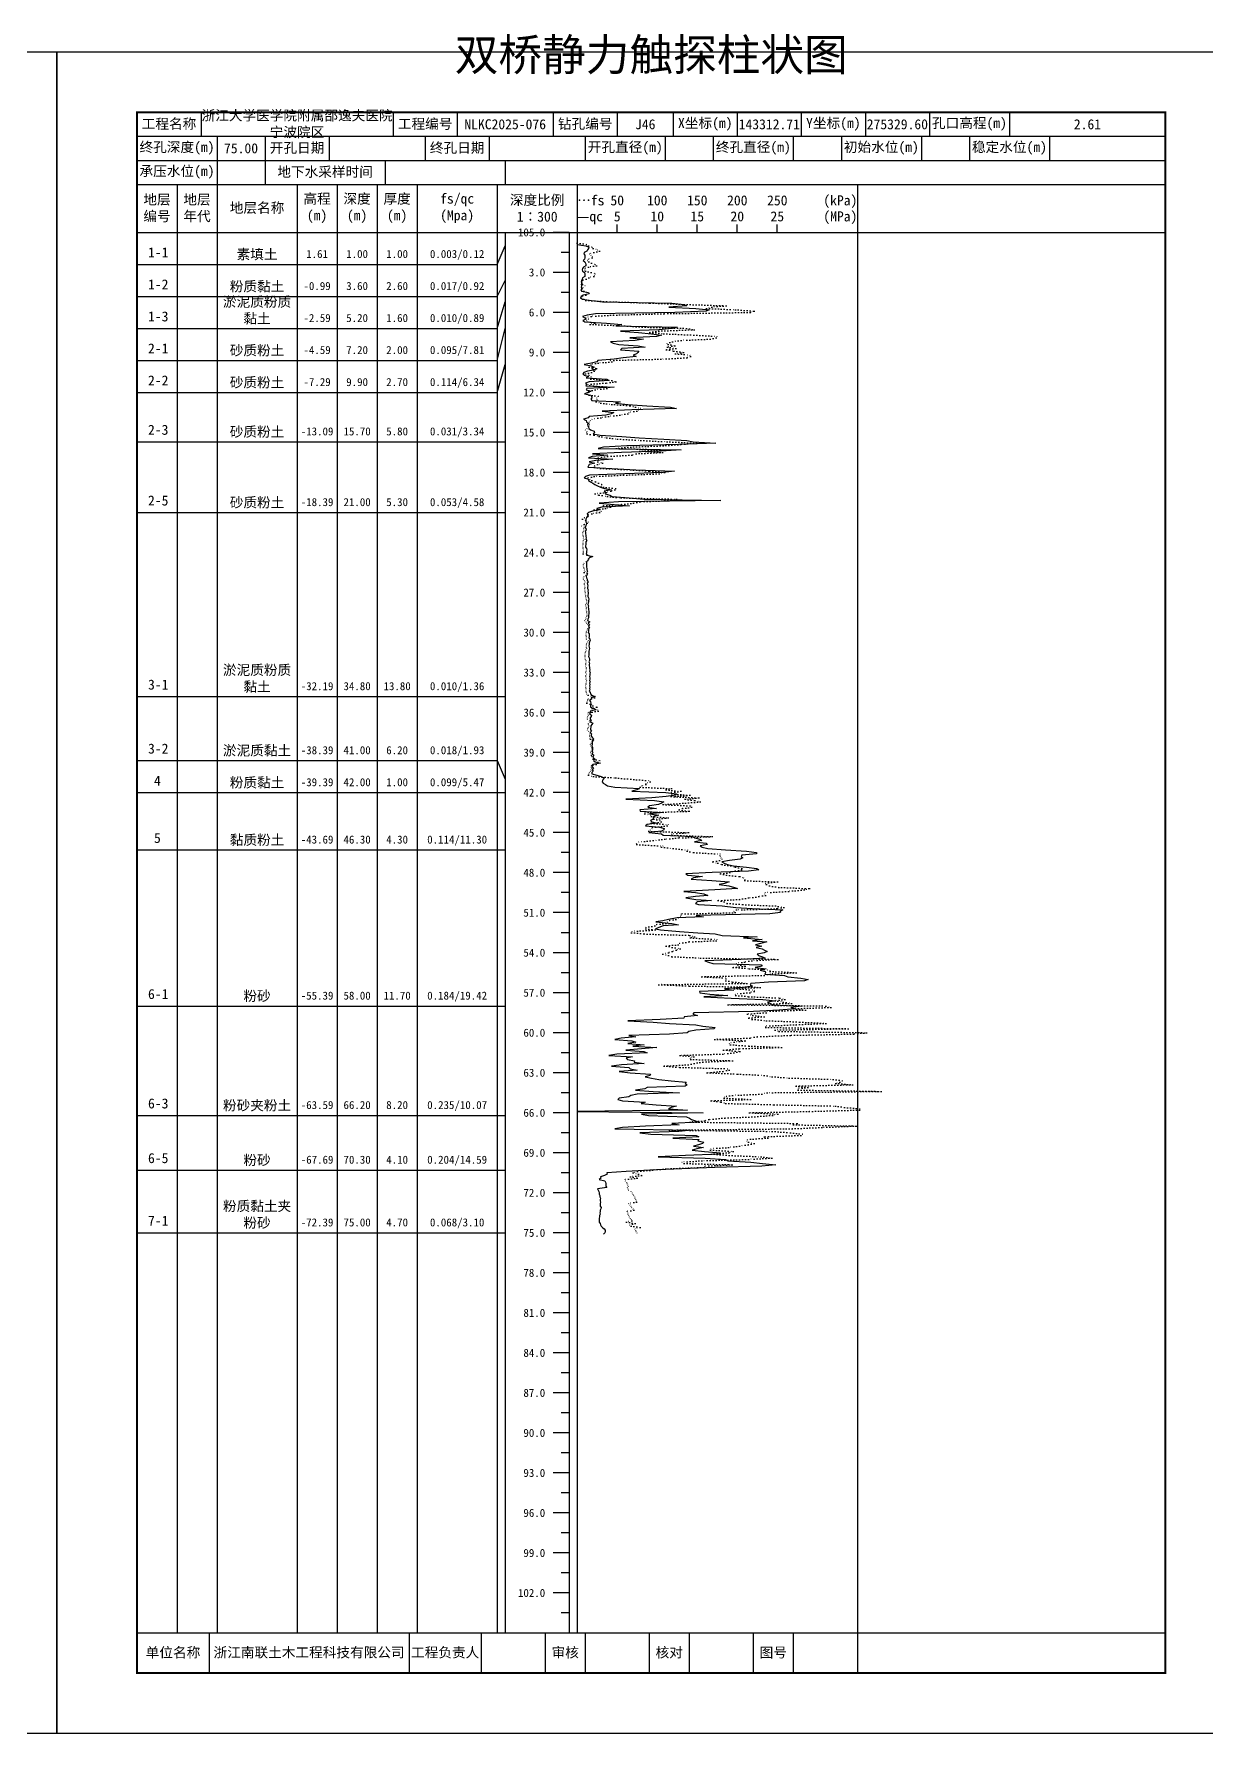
# Model space of a CAD drawing. Extents: x 297 to 65340, y 0 to 425.
# Drawn here: x 13656.3 to 13949.1, y 0 to 424.6 of the extents above; entities that cross this region are included whole.
import ezdxf
from ezdxf.enums import TextEntityAlignment as Align

# ---------------------------------------------------------------- set-up
doc = ezdxf.new("R2010")
doc.units = 0
doc.linetypes.add('DOT', pattern=[6.35, 0, -6.35])
doc.layers.add('FRAME', color=7, linetype='CONTINUOUS')
doc.layers.add('STRATUM', color=7, linetype='CONTINUOUS')
doc.styles.add('ST', font='')
doc.styles.get('ST').set_extended_font_data('SimSun')

msp = doc.modelspace()

# ---------------------------------------------------------------- linework, layer by layer
at = {"layer": 'FRAME', "color": 245, "linetype": 'Continuous'}
for points in [[(13365, 0), (13662, 0), (13662, 420), (13365, 420)], [(13662, 0), (13959, 0), (13959, 420), (13662, 420)]]:
    msp.add_lwpolyline(points, close=True, dxfattribs=at)
at = {"layer": 'FRAME', "linetype": 'Continuous', "const_width": 0.5}
msp.add_lwpolyline([(13682, 15), (13939, 15), (13939, 405), (13682, 405)], close=True, dxfattribs=at)
at = {"layer": 'FRAME', "color": 0, "linetype": 'Continuous'}
for points in [[(13698, 405), (13698, 399)], [(13746, 405), (13746, 399)], [(13762, 405), (13762, 399)], [(13786, 405), (13786, 399)], [(13802, 405), (13802, 399)], [(13816, 405), (13816, 399)], [(13832, 405), (13832, 399)], [(13848, 405), (13848, 399)], [(13864, 405), (13864, 399)], [(13880, 405), (13880, 399)], [(13900, 405), (13900, 399)], [(13939, 405), (13939, 399)], [(13682, 399), (13939, 399)], [(13702, 399), (13702, 393)], [(13714, 399), (13714, 393)], [(13730, 399), (13730, 393)], [(13754, 399), (13754, 393)], [(13770, 399), (13770, 393)], [(13794, 399), (13794, 393)], [(13814, 399), (13814, 393)], [(13826, 399), (13826, 393)], [(13846, 399), (13846, 393)], [(13858, 399), (13858, 393)], [(13878, 399), (13878, 393)], [(13890, 399), (13890, 393)], [(13910, 399), (13910, 393)], [(13939, 399), (13939, 393)], [(13682, 393), (13939, 393)], [(13702, 393), (13702, 387)], [(13714, 393), (13714, 387)], [(13744, 393), (13744, 387)], [(13774, 393), (13774, 387)], [(13682, 387), (13939, 387)], [(13692, 387), (13692, 25)], [(13702, 387), (13702, 25)], [(13722, 387), (13722, 25)], [(13732, 387), (13732, 25)], [(13742, 387), (13742, 25)], [(13752, 387), (13752, 25)], [(13772, 387), (13772, 25)], [(13792, 387), (13792, 25)], [(13862, 387), (13862, 25)], [(13682, 375), (13939, 375)], [(13774, 375), (13774, 25)], [(13790, 375), (13790, 25)], [(13802, 375), (13802, 377)], [(13812, 375), (13812, 377)], [(13822, 375), (13822, 377)], [(13832, 375), (13832, 377)], [(13842, 375), (13842, 377)], [(13682, 25), (13939, 25)], [(13700, 25), (13700, 15)], [(13750, 25), (13750, 15)], [(13768, 25), (13768, 15)], [(13784, 25), (13784, 15)], [(13794, 25), (13794, 15)], [(13810, 25), (13810, 15)], [(13820, 25), (13820, 15)], [(13836, 25), (13836, 15)], [(13846, 25), (13846, 15)], [(13862, 25), (13862, 15)]]:
    msp.add_lwpolyline(points, dxfattribs=at)
at = {"layer": 'STRATUM', "linetype": 'Continuous'}
for points in [[(13790, 375), (13786, 375)], [(13792, 374.33), (13792, 374), (13792, 373.67), (13792, 373.33), (13792, 373), (13792, 372.67), (13792, 372.33), (13792, 372), (13794.16, 371.67), (13794.94, 371.33), (13794.78, 371), (13794.54, 370.67), (13794.38, 370.33), (13793.7, 370), (13793.66, 369.67), (13793.94, 369.33), (13793.9, 369), (13793.94, 368.67), (13793.82, 368.33), (13793.48, 368), (13793.9, 367.67), (13794.08, 367.33), (13794.16, 367), (13794.12, 366.67), (13793.58, 366.33), (13793.34, 366), (13793.2, 365.67), (13793.3, 365.33), (13793.8, 365), (13793.88, 364.67), (13793.94, 364.33), (13793.94, 364), (13793.36, 363.67), (13793.24, 363.33), (13793.04, 363), (13792.96, 362.67), (13793.04, 362.33), (13793.02, 362), (13793.06, 361.67), (13792.98, 361.33), (13793.12, 361), (13792.88, 360.67), (13793.1, 360.33), (13794.82, 360), (13794.96, 359.67), (13793.46, 359.33), (13793, 359), (13792.86, 358.67), (13793.34, 358.33), (13795.56, 358), (13798.36, 357.67), (13815.68, 357.33), (13818.7, 357), (13819.28, 356.67), (13814.88, 356.33), (13821.66, 356), (13824.94, 355.67), (13824.26, 355.33), (13816.42, 355), (13796.56, 354.67), (13794.46, 354.33), (13793.36, 354), (13793.92, 353.67), (13794.26, 353.33), (13793.42, 353), (13793.92, 352.67), (13799.3, 352.33), (13803.16, 352), (13801.68, 351.67), (13816.94, 351.33), (13815.72, 351), (13812.38, 350.67), (13802.82, 350.33), (13807.3, 350), (13810.6, 349.67), (13813.04, 349.33), (13811.78, 349), (13805.18, 348.67), (13808.58, 348.33), (13806.48, 348), (13800.32, 347.67), (13801.02, 347.33), (13802.36, 347), (13807.26, 346.67), (13808.98, 346.33), (13803.18, 346), (13802.84, 345.67), (13807.42, 345.33), (13807.18, 345), (13806.8, 344.67), (13805.96, 344.33), (13806.72, 344), (13803.48, 343.67), (13801.22, 343.33), (13797.18, 343), (13796.9, 342.67), (13795.54, 342.33), (13793.76, 342), (13795.46, 341.67), (13796.22, 341.33), (13795.58, 341), (13796.68, 340.67), (13794.54, 340.33), (13793.62, 340), (13793.42, 339.67), (13793.7, 339.33), (13794.86, 339), (13794.2, 338.67), (13799.44, 338.33), (13800.02, 338), (13794.96, 337.67), (13794.1, 337.33), (13794.34, 337), (13794.16, 336.67), (13801.22, 336.33), (13794.4, 336), (13794.22, 335.67), (13795.38, 335.33), (13794.66, 335), (13793.82, 334.67), (13795.4, 334.33), (13795.6, 334), (13795.62, 333.67), (13795.4, 333.33), (13795.64, 333), (13802.7, 332.67), (13801.56, 332.33), (13804.64, 332), (13809.38, 331.67), (13815.28, 331.33), (13816.78, 331), (13805.62, 330.67), (13798.22, 330.33), (13801.18, 330), (13800.48, 329.67), (13799.12, 329.33), (13795, 329), (13794.7, 328.67), (13793.58, 328.33), (13794.2, 328), (13794.34, 327.67), (13794.74, 327.33), (13794.58, 327), (13794.64, 326.67), (13794.84, 326.33), (13794.92, 326), (13795.28, 325.67), (13796.24, 325.33), (13796.3, 325), (13795.98, 324.67), (13797.7, 324.33), (13803.12, 324), (13807.5, 323.67), (13813.62, 323.33), (13819.36, 323), (13821, 322.67), (13826.6, 322.33), (13817.32, 322), (13804.42, 321.67), (13798.54, 321.33), (13797.2, 321), (13817.94, 320.67), (13812.98, 320.33), (13803.1, 320), (13795.82, 319.67), (13799.62, 319.33), (13795.76, 319), (13794.82, 318.67), (13800.86, 318.33), (13796.62, 318), (13795, 317.67), (13796.42, 317.33), (13795, 317), (13794.78, 316.67), (13794.66, 316.33), (13800.68, 316), (13806.62, 315.67), (13816.32, 315.33), (13813.46, 315), (13803.88, 314.67), (13795.1, 314.33), (13794.04, 314), (13793.76, 313.67), (13794.78, 313.33), (13794.86, 313), (13795.36, 312.67), (13795.9, 312.33), (13796.44, 312), (13797.06, 311.67), (13797.78, 311.33), (13798.8, 311), (13800.54, 310.67), (13798.74, 310.33), (13799.12, 310), (13798.98, 309.67), (13800.16, 309.33), (13800.74, 309), (13805, 308.67), (13808.64, 308.33), (13827.86, 308), (13802.34, 307.67), (13797.5, 307.33), (13801.24, 307), (13805.04, 306.67), (13798.12, 306.33), (13796.88, 306), (13797.4, 305.67), (13795.84, 305.33), (13794.84, 305), (13794.5, 304.67), (13794.58, 304.33), (13794.7, 304), (13794.34, 303.67), (13794.14, 303.33), (13794.18, 303), (13794.12, 302.67), (13794.34, 302.33), (13794.2, 302), (13794.16, 301.67), (13793.94, 301.33), (13794.12, 301), (13794.2, 300.67), (13794.02, 300.33), (13794.1, 300), (13794.1, 299.67), (13794.18, 299.33), (13794.16, 299), (13794.22, 298.67), (13794.14, 298.33), (13794.44, 298), (13794.18, 297.67), (13794.16, 297.33), (13794.14, 297), (13794.08, 296.67), (13794.08, 296.33), (13794.36, 296), (13794.38, 295.67), (13794.28, 295.33), (13794.32, 295), (13794.22, 294.67), (13794.52, 294.33), (13795.92, 294), (13795.04, 293.67), (13794.72, 293.33), (13794.62, 293), (13794.32, 292.67), (13794.28, 292.33), (13794.34, 292), (13794.34, 291.67), (13794.36, 291.33), (13794.42, 291), (13794.44, 290.67), (13794.54, 290.33), (13794.44, 290), (13794.54, 289.67), (13794.4, 289.33), (13794.26, 289), (13794.3, 288.67), (13794.46, 288.33), (13794.48, 288), (13794.72, 287.67), (13794.5, 287.33), (13794.58, 287), (13794.62, 286.67), (13794.56, 286.33), (13794.56, 286), (13794.72, 285.67), (13794.64, 285.33), (13794.72, 285), (13794.72, 284.67), (13794.68, 284.33), (13794.68, 284), (13794.8, 283.67), (13794.9, 283.33), (13794.86, 283), (13794.78, 282.67), (13794.76, 282.33), (13794.68, 282), (13794.84, 281.67), (13794.72, 281.33), (13794.84, 281), (13794.86, 280.67), (13794.9, 280.33), (13794.92, 280), (13794.88, 279.67), (13794.82, 279.33), (13794.82, 279), (13794.82, 278.67), (13794.66, 278.33), (13794.58, 278), (13795.18, 277.67), (13794.74, 277.33), (13795.06, 277), (13794.8, 276.67), (13794.9, 276.33), (13794.9, 276), (13794.8, 275.67), (13794.82, 275.33), (13794.74, 275), (13795, 274.67), (13794.96, 274.33), (13794.96, 274), (13794.92, 273.67), (13795.12, 273.33), (13795.22, 273), (13795.04, 272.67), (13794.96, 272.33), (13794.96, 272), (13794.9, 271.67), (13795.02, 271.33), (13795.04, 271), (13795.02, 270.67), (13794.92, 270.33), (13794.88, 270), (13794.9, 269.67), (13794.92, 269.33), (13794.84, 269), (13794.96, 268.67), (13795.06, 268.33), (13795.04, 268), (13794.92, 267.67), (13795.04, 267.33), (13794.96, 267), (13795, 266.67), (13795.06, 266.33), (13795.04, 266), (13795.12, 265.67), (13795.08, 265.33), (13795.2, 265), (13795.12, 264.67), (13795.14, 264.33), (13795.08, 264), (13795.16, 263.67), (13795.18, 263.33), (13795.08, 263), (13795.24, 262.67), (13795.1, 262.33), (13795.12, 262), (13795.08, 261.67), (13795.18, 261.33), (13795.1, 261), (13795.16, 260.67), (13795.02, 260.33), (13795.2, 260), (13795.36, 259.67), (13795.54, 259.33), (13796.5, 259), (13795.48, 258.67), (13795.58, 258.33), (13795.08, 258), (13795.28, 257.67), (13795.38, 257.33), (13795.32, 257), (13795.3, 256.67), (13795.28, 256.33), (13796.24, 256), (13796.7, 255.67), (13795.22, 255.33), (13795.38, 255), (13795.1, 254.67), (13795.56, 254.33), (13795.48, 254), (13795.22, 253.67), (13795.22, 253.33), (13795.5, 253), (13795.2, 252.67), (13795.9, 252.33), (13795.68, 252), (13795.38, 251.67), (13795.4, 251.33), (13795.36, 251), (13795.34, 250.67), (13795.58, 250.33), (13795.26, 250), (13795.6, 249.67), (13795.48, 249.33), (13795.58, 249), (13795.82, 248.67), (13796.16, 248.33), (13795.74, 248), (13795.74, 247.67), (13795.74, 247.33), (13795.7, 247), (13795.66, 246.67), (13795.84, 246.33), (13795.84, 246), (13795.84, 245.67), (13795.76, 245.33), (13795.92, 245), (13795.74, 244.67), (13796.16, 244.33), (13795.9, 244), (13796, 243.67), (13796.5, 243.33), (13796.08, 243), (13796.52, 242.67), (13797.78, 242.33), (13795.9, 242), (13795.54, 241.67), (13795.82, 241.33), (13796.04, 241), (13795.76, 240.67), (13796.02, 240.33), (13795.64, 240), (13795.62, 239.67), (13796.88, 239.33), (13798, 239), (13798.7, 238.67), (13798.52, 238.33), (13798.34, 238), (13798.24, 237.67), (13798.46, 237.33), (13799.1, 237), (13799.6, 236.67), (13801.36, 236.33), (13807.58, 236), (13806.86, 235.67), (13805.64, 235.33), (13814.18, 235), (13816.82, 234.67), (13816.62, 234.33), (13814.24, 234), (13810.62, 233.67), (13804.12, 233.33), (13811.32, 233), (13813.64, 232.67), (13813.04, 232.33), (13812.3, 232), (13810.1, 231.67), (13809.64, 231.33), (13811.8, 231), (13807.66, 230.67), (13807.72, 230.33), (13813.64, 230), (13810.08, 229.67), (13812.36, 229.33), (13811.04, 229), (13811.02, 228.67), (13810.96, 228.33), (13810.28, 228), (13810.68, 227.67), (13811.88, 227.33), (13809.48, 227), (13809.06, 226.67), (13812.52, 226.33), (13813.76, 226), (13813.62, 225.67), (13813.04, 225.33), (13809.86, 225), (13813.1, 224.67), (13813.5, 224.33), (13820.92, 224), (13821.42, 223.67), (13822.6, 223.33), (13823.12, 223), (13821.34, 222.67), (13824.26, 222.33), (13824.54, 222), (13822.76, 221.67), (13823.22, 221.33), (13824.68, 221), (13829.08, 220.67), (13834.32, 220.33), (13836.84, 220), (13836.8, 219.67), (13833.12, 219.33), (13832.96, 219), (13833.4, 218.67), (13832.72, 218.33), (13830.08, 218), (13828.16, 217.67), (13828.68, 217.33), (13829.54, 217), (13831.04, 216.67), (13834.28, 216.33), (13836.88, 216), (13837.4, 215.67), (13834.82, 215.33), (13825.74, 215), (13819.18, 214.67), (13819.68, 214.33), (13823.28, 214), (13821.06, 213.67), (13820.5, 213.33), (13825.68, 213), (13829.98, 212.67), (13828.84, 212.33), (13827.5, 212), (13829.86, 211.67), (13831.28, 211.33), (13832.02, 211), (13826.38, 210.67), (13818.66, 210.33), (13821.56, 210), (13823.64, 209.67), (13824.6, 209.33), (13821.58, 209), (13819.18, 208.67), (13821.6, 208.33), (13825.56, 208), (13821.96, 207.67), (13821.56, 207.33), (13822.32, 207), (13828.24, 206.67), (13831.66, 206.33), (13835.68, 206), (13843.38, 205.67), (13842.6, 205.33), (13842.76, 205), (13840.14, 204.67), (13821.72, 204.33), (13823.58, 204), (13816.94, 203.67), (13814.84, 203.33), (13813.38, 203), (13811.64, 202.67), (13815.64, 202.33), (13817.34, 202), (13813.46, 201.67), (13812.36, 201.33), (13811.54, 201), (13812.84, 200.67), (13817.52, 200.33), (13822.14, 200), (13826.46, 199.67), (13828.22, 199.33), (13836.96, 199), (13833.54, 198.67), (13838.22, 198.33), (13835.8, 198), (13839.4, 197.67), (13837.8, 197.33), (13836.54, 197), (13838.16, 196.67), (13836.7, 196.33), (13838.2, 196), (13838.82, 195.67), (13839.5, 195.33), (13838.72, 195), (13836.98, 194.67), (13837.26, 194.33), (13838.34, 194), (13838.96, 193.67), (13832.86, 193.33), (13823.86, 193), (13824.78, 192.67), (13825.86, 192.33), (13837.98, 192), (13838.22, 191.67), (13836.5, 191.33), (13839.18, 191), (13837.72, 190.67), (13838.96, 190.33), (13839.02, 190), (13838.92, 189.67), (13843.76, 189.33), (13844.6, 189), (13847.86, 188.67), (13849.72, 188.33), (13848.76, 188), (13839.82, 187.67), (13835.36, 187.33), (13835.22, 187), (13835.82, 186.67), (13833.38, 186.33), (13828.84, 186), (13831.12, 185.67), (13822.52, 185.33), (13822.66, 185), (13825.12, 184.67), (13829.62, 184.33), (13823.62, 184), (13830.46, 183.67), (13838.4, 183.33), (13841.58, 183), (13839.58, 182.67), (13840.32, 182.33), (13840.84, 182), (13848.02, 181.67), (13845.36, 181.33), (13846.56, 181), (13842.44, 180.67), (13836.04, 180.33), (13821.14, 180), (13820.9, 179.67), (13822.06, 179.33), (13818.7, 179), (13818.68, 178.67), (13812.76, 178.33), (13804.66, 178), (13810.96, 177.67), (13815.02, 177.33), (13821.68, 177), (13823.36, 176.67), (13826.46, 176.33), (13826.16, 176), (13821.62, 175.67), (13819.9, 175.33), (13819.5, 175), (13815.08, 174.67), (13804.86, 174.33), (13806.66, 174), (13802.96, 173.67), (13801.36, 173.33), (13805.62, 173), (13806.66, 172.67), (13804.62, 172.33), (13808.72, 172), (13805.88, 171.67), (13811.88, 171.33), (13808.06, 171), (13804.16, 170.67), (13808.62, 170.33), (13809.44, 170), (13801.86, 169.67), (13799.94, 169.33), (13805.8, 169), (13804.26, 168.67), (13804.54, 168.33), (13806.28, 168), (13806.26, 167.67), (13808.7, 167.33), (13803.08, 167), (13800.54, 166.67), (13804.9, 166.33), (13805.2, 166), (13806.94, 165.67), (13802.46, 165.33), (13805.2, 165), (13810.28, 164.67), (13810.16, 164.33), (13809, 164), (13810.54, 163.67), (13812.36, 163.33), (13815.5, 163), (13819.26, 162.67), (13818.94, 162.33), (13819.5, 162), (13818.94, 161.67), (13809.52, 161.33), (13808.88, 161), (13806.56, 160.67), (13810.94, 160.33), (13817.58, 160), (13807.02, 159.67), (13805.36, 159.33), (13804.86, 159), (13802.48, 158.67), (13802.12, 158.33), (13803.28, 158), (13809.02, 157.67), (13807.94, 157.33), (13811.7, 157), (13816.8, 156.67), (13815.48, 156.33), (13814.84, 156), (13819.56, 155.67), (13792, 155.33), (13823.48, 155), (13808.06, 154.67), (13809.8, 154.33), (13819.28, 154), (13820.02, 153.67), (13820.58, 153.33), (13821.56, 153), (13822.2, 152.67), (13815.66, 152.33), (13817.46, 152), (13809.1, 151.67), (13803.28, 151.33), (13801.4, 151), (13820.6, 150.67), (13817.36, 150.33), (13807.66, 150), (13810.42, 149.67), (13821.74, 149.33), (13822.42, 149), (13815.9, 148.67), (13822.44, 148.33), (13822.12, 148), (13823.6, 147.67), (13823.32, 147.33), (13822.3, 147), (13821.02, 146.67), (13823.52, 146.33), (13821.92, 146), (13820.72, 145.67), (13823.82, 145.33), (13827.8, 145), (13827.5, 144.67), (13819.02, 144.33), (13812.2, 144), (13823.94, 143.67), (13829.04, 143.33), (13829.62, 143), (13835.42, 142.67), (13838.3, 142.33), (13841.6, 142), (13838.12, 141.67), (13826.4, 141.33), (13818.14, 141), (13810.16, 140.67), (13804.24, 140.33), (13799.44, 140), (13799.46, 139.67), (13798.82, 139.33), (13797.78, 139), (13797.92, 138.67), (13797.52, 138.33), (13798.9, 138), (13799.04, 137.67), (13799.14, 137.33), (13799.18, 137), (13799.18, 136.67), (13799.44, 136.33), (13797.04, 136), (13797.22, 135.67), (13797.42, 135.33), (13797.46, 135), (13797.52, 134.67), (13797.68, 134.33), (13797.68, 134), (13797.8, 133.67), (13797.76, 133.33), (13797.76, 133), (13797.8, 132.67), (13797.72, 132.33), (13797.74, 132), (13797.76, 131.67), (13797.96, 131.33), (13797.94, 131), (13797.72, 130.67), (13797.76, 130.33), (13797.66, 130), (13797.72, 129.67), (13797.58, 129.33), (13797.54, 129), (13797.5, 128.67), (13797.52, 128.33), (13797.52, 128), (13797.48, 127.67), (13797.72, 127.33), (13797.78, 127), (13797.98, 126.67), (13798.32, 126.33), (13798.7, 126), (13799.02, 125.67), (13799, 125.33), (13798.88, 125), (13798.54, 124.67)], [(13772, 367), (13774, 371.67)], [(13790, 370), (13788, 370)], [(13682, 367), (13692, 367)], [(13692, 367), (13702, 367)], [(13702, 367), (13722, 367)], [(13722, 367), (13732, 367)], [(13732, 367), (13742, 367)], [(13742, 367), (13752, 367)], [(13752, 367), (13772, 367)], [(13772, 359), (13774, 363)], [(13790, 365), (13786, 365)], [(13682, 359), (13692, 359)], [(13692, 359), (13702, 359)], [(13702, 359), (13722, 359)], [(13722, 359), (13732, 359)], [(13732, 359), (13742, 359)], [(13742, 359), (13752, 359)], [(13752, 359), (13772, 359)], [(13772, 351), (13774, 357.67)], [(13790, 360), (13788, 360)], [(13790, 355), (13786, 355)], [(13682, 351), (13692, 351)], [(13692, 351), (13702, 351)], [(13702, 351), (13722, 351)], [(13722, 351), (13732, 351)], [(13732, 351), (13742, 351)], [(13742, 351), (13752, 351)], [(13752, 351), (13772, 351)], [(13772, 343), (13774, 351)], [(13790, 350), (13788, 350)], [(13790, 345), (13786, 345)], [(13682, 343), (13692, 343)], [(13692, 343), (13702, 343)], [(13702, 343), (13722, 343)], [(13722, 343), (13732, 343)], [(13732, 343), (13742, 343)], [(13742, 343), (13752, 343)], [(13752, 343), (13772, 343)], [(13772, 335), (13774, 342)], [(13790, 340), (13788, 340)], [(13682, 335), (13692, 335)], [(13692, 335), (13702, 335)], [(13702, 335), (13722, 335)], [(13722, 335), (13732, 335)], [(13732, 335), (13742, 335)], [(13742, 335), (13752, 335)], [(13752, 335), (13772, 335)], [(13790, 335), (13786, 335)], [(13790, 330), (13788, 330)], [(13790, 325), (13786, 325)], [(13682, 322.67), (13692, 322.67)], [(13692, 322.67), (13702, 322.67)], [(13702, 322.67), (13722, 322.67)], [(13722, 322.67), (13732, 322.67)], [(13732, 322.67), (13742, 322.67)], [(13742, 322.67), (13752, 322.67)], [(13752, 322.67), (13772, 322.67)], [(13772, 322.67), (13774, 322.67)], [(13790, 320), (13788, 320)], [(13790, 315), (13786, 315)], [(13790, 310), (13788, 310)], [(13682, 305), (13692, 305)], [(13692, 305), (13702, 305)], [(13702, 305), (13722, 305)], [(13722, 305), (13732, 305)], [(13732, 305), (13742, 305)], [(13742, 305), (13752, 305)], [(13752, 305), (13772, 305)], [(13772, 305), (13774, 305)], [(13790, 305), (13786, 305)], [(13790, 300), (13788, 300)], [(13790, 295), (13786, 295)], [(13790, 290), (13788, 290)], [(13790, 285), (13786, 285)], [(13790, 280), (13788, 280)], [(13790, 275), (13786, 275)], [(13790, 270), (13788, 270)], [(13790, 265), (13786, 265)], [(13682, 259), (13692, 259)], [(13692, 259), (13702, 259)], [(13702, 259), (13722, 259)], [(13722, 259), (13732, 259)], [(13732, 259), (13742, 259)], [(13742, 259), (13752, 259)], [(13752, 259), (13772, 259)], [(13772, 259), (13774, 259)], [(13790, 260), (13788, 260)], [(13790, 255), (13786, 255)], [(13790, 250), (13788, 250)], [(13682, 243), (13692, 243)], [(13692, 243), (13702, 243)], [(13702, 243), (13722, 243)], [(13722, 243), (13732, 243)], [(13732, 243), (13742, 243)], [(13742, 243), (13752, 243)], [(13752, 243), (13772, 243)], [(13772, 243), (13774, 238.33)], [(13790, 245), (13786, 245)], [(13790, 240), (13788, 240)], [(13682, 235), (13692, 235)], [(13692, 235), (13702, 235)], [(13702, 235), (13722, 235)], [(13722, 235), (13732, 235)], [(13732, 235), (13742, 235)], [(13742, 235), (13752, 235)], [(13752, 235), (13772, 235)], [(13772, 235), (13774, 235)], [(13790, 235), (13786, 235)], [(13790, 230), (13788, 230)], [(13790, 225), (13786, 225)], [(13682, 220.67), (13692, 220.67)], [(13692, 220.67), (13702, 220.67)], [(13702, 220.67), (13722, 220.67)], [(13722, 220.67), (13732, 220.67)], [(13732, 220.67), (13742, 220.67)], [(13742, 220.67), (13752, 220.67)], [(13752, 220.67), (13772, 220.67)], [(13772, 220.67), (13774, 220.67)], [(13790, 220), (13788, 220)], [(13790, 215), (13786, 215)], [(13790, 210), (13788, 210)], [(13790, 205), (13786, 205)], [(13790, 200), (13788, 200)], [(13790, 195), (13786, 195)], [(13790, 190), (13788, 190)], [(13790, 185), (13786, 185)], [(13682, 181.67), (13692, 181.67)], [(13692, 181.67), (13702, 181.67)], [(13702, 181.67), (13722, 181.67)], [(13722, 181.67), (13732, 181.67)], [(13732, 181.67), (13742, 181.67)], [(13742, 181.67), (13752, 181.67)], [(13752, 181.67), (13772, 181.67)], [(13772, 181.67), (13774, 181.67)], [(13790, 180), (13788, 180)], [(13790, 175), (13786, 175)], [(13790, 170), (13788, 170)], [(13790, 165), (13786, 165)], [(13790, 160), (13788, 160)], [(13682, 154.33), (13692, 154.33)], [(13692, 154.33), (13702, 154.33)], [(13702, 154.33), (13722, 154.33)], [(13722, 154.33), (13732, 154.33)], [(13732, 154.33), (13742, 154.33)], [(13742, 154.33), (13752, 154.33)], [(13752, 154.33), (13772, 154.33)], [(13772, 154.33), (13774, 154.33)], [(13790, 155), (13786, 155)], [(13790, 150), (13788, 150)], [(13790, 145), (13786, 145)], [(13682, 140.67), (13692, 140.67)], [(13692, 140.67), (13702, 140.67)], [(13702, 140.67), (13722, 140.67)], [(13722, 140.67), (13732, 140.67)], [(13732, 140.67), (13742, 140.67)], [(13742, 140.67), (13752, 140.67)], [(13752, 140.67), (13772, 140.67)], [(13772, 140.67), (13774, 140.67)], [(13790, 140), (13788, 140)], [(13790, 135), (13786, 135)], [(13790, 130), (13788, 130)], [(13682, 125), (13692, 125)], [(13692, 125), (13702, 125)], [(13702, 125), (13722, 125)], [(13722, 125), (13732, 125)], [(13732, 125), (13742, 125)], [(13742, 125), (13752, 125)], [(13752, 125), (13772, 125)], [(13772, 125), (13774, 125)], [(13790, 125), (13786, 125)], [(13790, 120), (13788, 120)], [(13790, 115), (13786, 115)], [(13790, 110), (13788, 110)], [(13790, 105), (13786, 105)], [(13790, 100), (13788, 100)], [(13790, 95), (13786, 95)], [(13790, 90), (13788, 90)], [(13790, 85), (13786, 85)], [(13790, 80), (13788, 80)], [(13790, 75), (13786, 75)], [(13790, 70), (13788, 70)], [(13790, 65), (13786, 65)], [(13790, 60), (13788, 60)], [(13790, 55), (13786, 55)], [(13790, 50), (13788, 50)], [(13790, 45), (13786, 45)], [(13790, 40), (13788, 40)], [(13790, 35), (13786, 35)], [(13790, 30), (13788, 30)]]:
    msp.add_lwpolyline(points, dxfattribs=at)
at = {"layer": 'STRATUM', "linetype": 'DOT', "ltscale": 0.1}
msp.add_lwpolyline([(13792, 374.33), (13792, 374), (13792, 373.67), (13792, 373.33), (13792, 373), (13792, 372.67), (13792, 372.33), (13794.3, 372), (13794.82, 371.67), (13795.74, 371.33), (13795.96, 371), (13797.08, 370.67), (13797.6, 370.33), (13796.14, 370), (13795.04, 369.67), (13795.44, 369.33), (13795.78, 369), (13795.7, 368.67), (13794.76, 368.33), (13794.6, 368), (13794.94, 367.67), (13795.6, 367.33), (13796.48, 367), (13796.82, 366.67), (13794.78, 366.33), (13793.96, 366), (13793.78, 365.67), (13794.06, 365.33), (13795.5, 365), (13796.52, 364.67), (13796.28, 364.33), (13796.12, 364), (13794.92, 363.67), (13794.22, 363.33), (13793.4, 363), (13793.22, 362.67), (13793.22, 362.33), (13793.34, 362), (13794, 361.67), (13793.42, 361.33), (13793.42, 361), (13793.14, 360.67), (13793.62, 360.33), (13794.44, 360), (13794.32, 359.67), (13794.18, 359.33), (13793.22, 359), (13792.9, 358.67), (13793.66, 358.33), (13794.18, 358), (13800.3, 357.67), (13810.22, 357.33), (13818.76, 357), (13829.2, 356.67), (13825.66, 356.33), (13824.34, 356), (13831.52, 355.67), (13836.18, 355.33), (13835.22, 355), (13813.62, 354.67), (13801.08, 354.33), (13795.48, 354), (13794.08, 353.67), (13794.88, 353.33), (13794.34, 353), (13794.56, 352.67), (13796.4, 352.33), (13795.22, 352), (13803.08, 351.67), (13808.22, 351.33), (13819.32, 351), (13821.26, 350.67), (13812.38, 350.33), (13810.16, 350), (13813.66, 349.67), (13821.18, 349.33), (13826.92, 349), (13826.68, 348.67), (13825.24, 348.33), (13817.98, 348), (13815.82, 347.67), (13814.36, 347.33), (13814.7, 347), (13816.36, 346.67), (13814.54, 346.33), (13816.62, 346), (13814.34, 345.67), (13816.16, 345.33), (13818.6, 345), (13816.56, 344.67), (13820.18, 344.33), (13820.32, 344), (13819.38, 343.67), (13812.92, 343.33), (13800.26, 343), (13800.64, 342.67), (13797.26, 342.33), (13795.4, 342), (13795.48, 341.67), (13795, 341.33), (13796.8, 341), (13795.9, 340.67), (13796.2, 340.33), (13795.54, 340), (13794.08, 339.67), (13794.96, 339.33), (13795.4, 339), (13795.72, 338.67), (13795.4, 338.33), (13800.66, 338), (13801.66, 337.67), (13799.16, 337.33), (13794.32, 337), (13795.32, 336.67), (13800.06, 336.33), (13799.36, 336), (13796.48, 335.67), (13794.8, 335.33), (13794.94, 335), (13794.56, 334.67), (13794.98, 334.33), (13797.38, 334), (13796.8, 333.67), (13796.88, 333.33), (13797.12, 333), (13796.72, 332.67), (13797.9, 332.33), (13800.62, 332), (13805.22, 331.67), (13806.56, 331.33), (13807.88, 331), (13807.32, 330.67), (13806.86, 330.33), (13804.98, 330), (13804.66, 329.67), (13802.62, 329.33), (13799.78, 329), (13797.88, 328.67), (13795.72, 328.33), (13795.3, 328), (13794.98, 327.67), (13794.92, 327.33), (13795.02, 327), (13795.02, 326.67), (13794.86, 326.33), (13794.52, 326), (13793.98, 325.67), (13794.4, 325.33), (13794.32, 325), (13794.52, 324.67), (13796.24, 324.33), (13797.46, 324), (13799.4, 323.67), (13802.08, 323.33), (13807.92, 323), (13814.44, 322.67), (13821.78, 322.33), (13817.84, 322), (13813.44, 321.67), (13804.62, 321.33), (13801.84, 321), (13813.4, 320.67), (13807.66, 320.33), (13813.32, 320), (13806.7, 319.67), (13805.64, 319.33), (13799.54, 319), (13797.08, 318.67), (13797.32, 318.33), (13797.12, 318), (13797.16, 317.67), (13798.3, 317.33), (13797.06, 317), (13796.36, 316.67), (13796.32, 316.33), (13797.84, 316), (13805.36, 315.67), (13810.16, 315.33), (13813.78, 315), (13812.44, 314.67), (13803.54, 314.33), (13796.26, 314), (13794.58, 313.67), (13795.18, 313.33), (13795.68, 313), (13796.54, 312.67), (13797.28, 312.33), (13798.2, 312), (13797.94, 311.67), (13798.54, 311.33), (13801.76, 311), (13801.44, 310.67), (13800.36, 310.33), (13799.26, 310), (13796.48, 309.67), (13797.5, 309.33), (13799.56, 309), (13802.96, 308.67), (13816.78, 308.33), (13816.1, 308), (13807.64, 307.67), (13806.1, 307.33), (13803.04, 307), (13798.56, 306.67), (13800.28, 306.33), (13799.1, 306), (13796.2, 305.67), (13798.04, 305.33), (13797.54, 305), (13795.62, 304.67), (13794.68, 304.33), (13794.56, 304), (13793.86, 303.67), (13793.32, 303.33), (13794.18, 303), (13794.78, 302.67), (13794.46, 302.33), (13793.76, 302), (13793.08, 301.67), (13793.7, 301.33), (13793.58, 301), (13793.58, 300.67), (13793.52, 300.33), (13793.36, 300), (13793.3, 299.67), (13793.4, 299.33), (13793.46, 299), (13793.52, 298.67), (13793.7, 298.33), (13793.52, 298), (13793.4, 297.67), (13793.44, 297.33), (13793.4, 297), (13793.34, 296.67), (13793.4, 296.33), (13793.4, 296), (13793.5, 295.67), (13793.46, 295.33), (13793.52, 295), (13793.52, 294.67), (13794.54, 294.33), (13795.22, 294), (13795, 293.67), (13794.84, 293.33), (13794.72, 293), (13794.24, 292.67), (13793.74, 292.33), (13793.46, 292), (13793.46, 291.67), (13793.54, 291.33), (13793.64, 291), (13793.72, 290.67), (13794, 290.33), (13793.72, 290), (13794.42, 289.67), (13794.12, 289.33), (13793.72, 289), (13793.5, 288.67), (13793.52, 288.33), (13793.76, 288), (13793.94, 287.67), (13793.76, 287.33), (13793.76, 287), (13793.78, 286.67), (13793.92, 286.33), (13793.82, 286), (13793.8, 285.67), (13793.94, 285.33), (13793.98, 285), (13793.96, 284.67), (13794.06, 284.33), (13794.1, 284), (13794.18, 283.67), (13794.2, 283.33), (13794.3, 283), (13794.34, 282.67), (13794.32, 282.33), (13794.14, 282), (13794.04, 281.67), (13794.28, 281.33), (13794.24, 281), (13794.24, 280.67), (13794.32, 280.33), (13794.36, 280), (13794.42, 279.67), (13794.38, 279.33), (13794.36, 279), (13794.22, 278.67), (13794.12, 278.33), (13793.84, 278), (13794.14, 277.67), (13794.36, 277.33), (13794.6, 277), (13794.88, 276.67), (13795.14, 276.33), (13794.64, 276), (13794.52, 275.67), (13794.3, 275.33), (13794.22, 275), (13794.18, 274.67), (13794.16, 274.33), (13794.24, 274), (13794.22, 273.67), (13794.24, 273.33), (13794.78, 273), (13794.64, 272.67), (13794.38, 272.33), (13794.28, 272), (13794.26, 271.67), (13794.22, 271.33), (13794.32, 271), (13794.2, 270.67), (13794.06, 270.33), (13793.98, 270), (13793.94, 269.67), (13793.94, 269.33), (13793.92, 269), (13793.92, 268.67), (13793.98, 268.33), (13794.12, 268), (13794.16, 267.67), (13794.04, 267.33), (13794.08, 267), (13794.08, 266.67), (13794.24, 266.33), (13794.2, 266), (13794.24, 265.67), (13794.18, 265.33), (13794.1, 265), (13794.32, 264.67), (13794.06, 264.33), (13794.04, 264), (13794.12, 263.67), (13794.14, 263.33), (13794.4, 263), (13794.26, 262.67), (13794.12, 262.33), (13794.12, 262), (13794.12, 261.67), (13794.04, 261.33), (13794.18, 261), (13794.12, 260.67), (13794.12, 260.33), (13794.24, 260), (13794.32, 259.67), (13794.72, 259.33), (13795.94, 259), (13796.3, 258.67), (13794.6, 258.33), (13794.64, 258), (13794.4, 257.67), (13794.4, 257.33), (13795.56, 257), (13795.94, 256.67), (13796.9, 256.33), (13795.7, 256), (13797.06, 255.67), (13797.22, 255.33), (13794.76, 255), (13794.62, 254.67), (13794.78, 254.33), (13794.64, 254), (13794.48, 253.67), (13794.52, 253.33), (13795.1, 253), (13795.04, 252.67), (13794.72, 252.33), (13794.74, 252), (13794.9, 251.67), (13794.76, 251.33), (13794.56, 251), (13794.48, 250.67), (13794.78, 250.33), (13795.26, 250), (13795.1, 249.67), (13795.1, 249.33), (13795.04, 249), (13795.16, 248.67), (13795.32, 248.33), (13796.14, 248), (13795.68, 247.67), (13795.5, 247.33), (13795.22, 247), (13795.3, 246.67), (13795.56, 246.33), (13795.66, 246), (13795.56, 245.67), (13795.48, 245.33), (13795.34, 245), (13795.46, 244.67), (13795.48, 244.33), (13795.56, 244), (13796.1, 243.67), (13795.98, 243.33), (13797.74, 243), (13797.2, 242.67), (13797.04, 242.33), (13796.74, 242), (13795.46, 241.67), (13795.46, 241.33), (13795.6, 241), (13795.48, 240.67), (13795.3, 240.33), (13795.04, 240), (13794.8, 239.67), (13794.84, 239.33), (13796.04, 239), (13801.62, 238.67), (13805.38, 238.33), (13809.84, 238), (13810.26, 237.67), (13809.1, 237.33), (13809.12, 237), (13808.16, 236.67), (13807.72, 236.33), (13815.58, 236), (13814.22, 235.67), (13817.86, 235.33), (13815.46, 235), (13815.66, 234.67), (13820.12, 234.33), (13815.5, 234), (13822.38, 233.67), (13818.98, 233.33), (13821.42, 233), (13822.76, 232.67), (13818.36, 232.33), (13813.48, 232), (13820.34, 231.67), (13820.56, 231.33), (13818.34, 231), (13817.48, 230.67), (13819.98, 230.33), (13808.94, 230), (13808.92, 229.67), (13810.3, 229.33), (13810.6, 229), (13814.72, 228.67), (13811.14, 228.33), (13812.64, 228), (13812.94, 227.67), (13810.48, 227.33), (13814.76, 227), (13814.5, 226.67), (13810.74, 226.33), (13810.74, 226), (13810.34, 225.67), (13809.86, 225.33), (13819.82, 225), (13815.58, 224.67), (13815.7, 224.33), (13825.72, 224), (13817.32, 223.67), (13813.9, 223.33), (13810.98, 223), (13807.38, 222.67), (13806.74, 222.33), (13806.9, 222), (13813.46, 221.67), (13813.06, 221.33), (13815.98, 221), (13819.58, 220.67), (13819.44, 220.33), (13821.16, 220), (13827.68, 219.67), (13827.56, 219.33), (13827.72, 219), (13827.92, 218.67), (13828.18, 218.33), (13827.56, 218), (13825.9, 217.67), (13827.16, 217.33), (13828.2, 217), (13830.4, 216.67), (13831.56, 216.33), (13833.26, 216), (13833.04, 215.67), (13831.42, 215.33), (13830.12, 215), (13827.84, 214.67), (13829.34, 214.33), (13832.6, 214), (13833.54, 213.67), (13833.84, 213.33), (13833.9, 213), (13842.02, 212.67), (13839.08, 212.33), (13839.28, 212), (13840.06, 211.67), (13842.34, 211.33), (13850.06, 211), (13848.7, 210.67), (13844.76, 210.33), (13839, 210), (13838.78, 209.67), (13839.02, 209.33), (13837.38, 209), (13834.78, 208.67), (13832.56, 208.33), (13827.22, 208), (13828.7, 207.67), (13829.5, 207.33), (13833.42, 207), (13841.52, 206.67), (13843.66, 206.33), (13841.92, 206), (13831.84, 205.67), (13831.16, 205.33), (13831.5, 205), (13817.98, 204.67), (13817.88, 204.33), (13817.82, 204), (13817.28, 203.67), (13816.66, 203.33), (13815.08, 203), (13814.52, 202.67), (13814.16, 202.33), (13811.8, 202), (13811.38, 201.67), (13809.16, 201.33), (13809.18, 201), (13811.44, 200.67), (13805.64, 200.33), (13805.58, 200), (13808.74, 199.67), (13820.1, 199.33), (13821.3, 199), (13820.34, 198.67), (13826.92, 198.33), (13826.76, 198), (13819.86, 197.67), (13817.56, 197.33), (13817.26, 197), (13814.26, 196.67), (13815.76, 196.33), (13817.74, 196), (13816.74, 195.67), (13815.72, 195.33), (13814.8, 195), (13813.38, 194.67), (13814.78, 194.33), (13815.72, 194), (13822.8, 193.67), (13842.12, 193.33), (13835.6, 193), (13833.84, 192.67), (13831.7, 192.33), (13832.16, 192), (13833.96, 191.67), (13830.98, 191.33), (13835.04, 191), (13840.16, 190.67), (13840.2, 190.33), (13846.72, 190), (13840.26, 189.67), (13838.72, 189.33), (13823.12, 189), (13829.16, 188.67), (13829.14, 188.33), (13829.14, 188), (13830.92, 187.67), (13834.38, 187.33), (13812.42, 187), (13820.18, 186.67), (13837.7, 186.33), (13831.3, 186), (13836.26, 185.67), (13836.22, 185.33), (13835.1, 185), (13831.5, 184.67), (13831.66, 184.33), (13834.86, 184), (13842.66, 183.67), (13843.88, 183.33), (13841.44, 183), (13843.5, 182.67), (13845.56, 182.33), (13829.72, 182), (13854.16, 181.67), (13855.38, 181.33), (13846.08, 181), (13849.06, 180.67), (13838.92, 180.33), (13839.22, 180), (13834.56, 179.67), (13835.88, 179.33), (13838.68, 179), (13834.88, 178.67), (13835.74, 178.33), (13839.34, 178), (13847.62, 177.67), (13854.16, 177.33), (13846.74, 177), (13839.04, 176.67), (13839.1, 176.33), (13859.72, 176), (13841.46, 175.67), (13842.5, 175.33), (13864.3, 175), (13861.02, 174.67), (13845.22, 174.33), (13836.94, 174), (13835.1, 173.67), (13826.36, 173.33), (13833.98, 173), (13831.22, 172.67), (13829.96, 172.33), (13830.28, 172), (13834.94, 171.67), (13843.04, 171.33), (13832.42, 171), (13828.56, 170.67), (13832.6, 170.33), (13831.1, 170), (13828.36, 169.67), (13817.72, 169.33), (13821.16, 169), (13820.22, 168.67), (13820.36, 168.33), (13830.8, 168), (13823.4, 167.67), (13821.2, 167.33), (13819.74, 167), (13813.7, 166.67), (13817.7, 166.33), (13829.52, 166), (13830, 165.67), (13828.4, 165.33), (13824.48, 165), (13832.1, 164.67), (13838.7, 164.33), (13840.72, 164), (13845, 163.67), (13855.98, 163.33), (13858.28, 163), (13857.64, 162.67), (13856.64, 162.33), (13860.78, 162), (13846.68, 161.67), (13849.64, 161.33), (13847.2, 161), (13847.2, 160.67), (13867.98, 160.33), (13839.5, 160), (13838.14, 159.67), (13830.8, 159.33), (13828.82, 159), (13828.7, 158.67), (13835.3, 158.33), (13825.46, 158), (13827.96, 157.67), (13829.16, 157.33), (13841.24, 157), (13856.5, 156.67), (13858.8, 156.33), (13862.62, 156), (13862.54, 155.67), (13850, 155.33), (13835.04, 155), (13842.1, 154.67), (13840.8, 154.33), (13836.36, 154), (13828.9, 153.67), (13824.86, 153.33), (13823.78, 153), (13820.26, 152.67), (13846.94, 152.33), (13846.02, 152), (13861.76, 151.67), (13853.1, 151.33), (13845.72, 151), (13815.04, 150.67), (13840.72, 150.33), (13845.3, 150), (13848.4, 149.67), (13847.86, 149.33), (13838.82, 149), (13839.66, 148.67), (13834.52, 148.33), (13834.4, 148), (13834.84, 147.67), (13836.22, 147.33), (13834.7, 147), (13832.56, 146.67), (13829.84, 146.33), (13825.46, 146), (13825.3, 145.67), (13830.96, 145.33), (13829.92, 145), (13825.52, 144.67), (13829.98, 144.33), (13837.94, 144), (13840.62, 143.67), (13834.78, 143.33), (13823.16, 143), (13818.16, 142.67), (13818.72, 142.33), (13830.76, 142), (13823.88, 141.67), (13823.52, 141.33), (13814.18, 141), (13810.84, 140.67), (13807.1, 140.33), (13805.94, 140), (13807.3, 139.67), (13808.08, 139.33), (13805.28, 139), (13807.02, 138.67), (13803.9, 138.33), (13804.02, 138), (13804.3, 137.67), (13804.44, 137.33), (13804.56, 137), (13804.8, 136.67), (13804.52, 136.33), (13804.64, 136), (13804.78, 135.67), (13805.36, 135.33), (13805.7, 135), (13805.88, 134.67), (13806.1, 134.33), (13806.3, 134), (13806.42, 133.67), (13806.54, 133.33), (13806.7, 133), (13806.84, 132.67), (13804.8, 132.33), (13805.18, 132), (13805.4, 131.67), (13805.56, 131.33), (13805.92, 131), (13806.12, 130.67), (13804.36, 130.33), (13804.56, 130), (13804.66, 129.67), (13804.84, 129.33), (13805, 129), (13805.2, 128.67), (13805.46, 128.33), (13805.62, 128), (13804.32, 127.67), (13806.52, 127.33), (13805.06, 127), (13805.44, 126.67), (13807.72, 126.33), (13806.42, 126), (13806.56, 125.67), (13806.68, 125.33), (13806.9, 125), (13806.9, 124.67)], dxfattribs=at)

# ---------------------------------------------------------------- texts
at = {"layer": 'FRAME', "style": 'ST'}
msp.add_text('双桥静力触探柱状图', height=8, dxfattribs=at).set_placement((13810.5, 413), align=Align.BOTTOM_CENTER)
for s, p in [('…fs', (13792, 383)), ('—qc', (13792, 379))]:
    msp.add_text(s, height=2.5, dxfattribs=at).set_placement(p, align=Align.MIDDLE_LEFT)
for s, p in [('50', (13802, 383)), ('100', (13812, 383)), ('150', (13822, 383)), ('200', (13832, 383)), ('250', (13842, 383)), ('5', (13802, 379)), ('10', (13812, 379)), ('15', (13822, 379)), ('20', (13832, 379)), ('25', (13842, 379))]:
    msp.add_text(s, height=2.5, dxfattribs=at).set_placement(p, align=Align.MIDDLE_CENTER)
for s, p in [('(kPa)', (13862, 383)), ('(MPa)', (13862, 379))]:
    msp.add_text(s, height=2.5, dxfattribs=at).set_placement(p, align=Align.MIDDLE_RIGHT)
at = {"layer": 'FRAME', "char_height": 2.5, "attachment_point": 5, "style": 'ST'}
for s, insert, width in [('工程名称', (13690, 402), 16), ('浙江大学医学院附属邵逸夫医院宁波院区', (13722, 402), 48), ('工程编号', (13754, 402), 16), ('钻孔编号', (13794, 402), 16), ('X坐标(m)', (13824, 402), 16), ('Y坐标(m)', (13856, 402), 16), ('孔口高程(m)', (13890, 402), 20), ('NLKC2025-076', (13774, 402), 24), ('J46', (13809, 402), 14), ('143312.71', (13840, 402), 16), ('275329.60', (13872, 402), 16), ('2.61', (13919.5, 402), 39), ('终孔深度(m)', (13692, 396), 20), ('75.00', (13708, 396), 12), ('开孔日期', (13722, 396), 16), ('终孔日期', (13762, 396), 16), ('开孔直径(m)', (13804, 396), 20), ('终孔直径(m)', (13836, 396), 20), ('初始水位(m)', (13868, 396), 20), ('稳定水位(m)', (13900, 396), 20), ('承压水位(m)', (13692, 390), 20), ('地下水采样时间', (13729, 390), 30), ('地层编号', (13687, 381), 10), ('地层年代', (13697, 381), 10), ('地层名称', (13712, 381), 20), ('高程\\P(m)', (13727, 381), 10), ('深度\\P(m)', (13737, 381), 10), ('厚度\\P(m)', (13747, 381), 10), ('fs/qc\\P(Mpa)', (13762, 381), 20), ('深度比例\\P1∶300', (13782, 381), 20), ('单位名称', (13691, 20), 18), ('浙江南联土木工程科技有限公司', (13725, 20), 50), ('工程负责人', (13759, 20), 18), ('审核', (13789, 20), 10), ('核对', (13815, 20), 10), ('图号', (13841, 20), 10)]:
    msp.add_mtext(s, dxfattribs=dict(at, insert=insert, width=width))
at = {"layer": 'STRATUM', "style": 'ST'}
for s, p in [('105.0', (13784, 375)), ('3.0', (13784, 365)), ('6.0', (13784, 355)), ('9.0', (13784, 345)), ('12.0', (13784, 335)), ('15.0', (13784, 325)), ('18.0', (13784, 315)), ('21.0', (13784, 305)), ('24.0', (13784, 295)), ('27.0', (13784, 285)), ('30.0', (13784, 275)), ('33.0', (13784, 265)), ('36.0', (13784, 255)), ('39.0', (13784, 245)), ('42.0', (13784, 235)), ('45.0', (13784, 225)), ('48.0', (13784, 215)), ('51.0', (13784, 205)), ('54.0', (13784, 195)), ('57.0', (13784, 185)), ('60.0', (13784, 175)), ('63.0', (13784, 165)), ('66.0', (13784, 155)), ('69.0', (13784, 145)), ('72.0', (13784, 135)), ('75.0', (13784, 125)), ('78.0', (13784, 115)), ('81.0', (13784, 105)), ('84.0', (13784, 95)), ('87.0', (13784, 85)), ('90.0', (13784, 75)), ('93.0', (13784, 65)), ('96.0', (13784, 55)), ('99.0', (13784, 45)), ('102.0', (13784, 35))]:
    msp.add_text(s, height=2, dxfattribs=at).set_placement(p, align=Align.MIDDLE_RIGHT)
for s, p in [('1-1', (13684.75, 370)), ('1-2', (13684.75, 362)), ('1-3', (13684.75, 354)), ('2-1', (13684.75, 346)), ('2-2', (13684.75, 338)), ('2-3', (13684.75, 325.67)), ('2-5', (13684.75, 308)), ('3-1', (13684.75, 262)), ('3-2', (13684.75, 246)), ('4', (13686.25, 238)), ('5', (13686.25, 223.67)), ('6-1', (13684.75, 184.67)), ('6-3', (13684.75, 157.33)), ('6-5', (13684.75, 143.67)), ('7-1', (13684.75, 128))]:
    msp.add_text(s, height=2.5, dxfattribs=at).set_placement(p, align=Align.MIDDLE_LEFT)
for s, p in [('1.61', (13727, 368)), ('1.00', (13737, 368)), ('1.00', (13747, 368)), ('0.003/0.12', (13762, 368)), ('-0.99', (13727, 360)), ('3.60', (13737, 360)), ('2.60', (13747, 360)), ('0.017/0.92', (13762, 360)), ('-2.59', (13727, 352)), ('5.20', (13737, 352)), ('1.60', (13747, 352)), ('0.010/0.89', (13762, 352)), ('-4.59', (13727, 344)), ('7.20', (13737, 344)), ('2.00', (13747, 344)), ('0.095/7.81', (13762, 344)), ('-7.29', (13727, 336)), ('9.90', (13737, 336)), ('2.70', (13747, 336)), ('0.114/6.34', (13762, 336)), ('-13.09', (13727, 323.67)), ('15.70', (13737, 323.67)), ('5.80', (13747, 323.67)), ('0.031/3.34', (13762, 323.67)), ('-18.39', (13727, 306)), ('21.00', (13737, 306)), ('5.30', (13747, 306)), ('0.053/4.58', (13762, 306)), ('-32.19', (13727, 260)), ('34.80', (13737, 260)), ('13.80', (13747, 260)), ('0.010/1.36', (13762, 260)), ('-38.39', (13727, 244)), ('41.00', (13737, 244)), ('6.20', (13747, 244)), ('0.018/1.93', (13762, 244)), ('-39.39', (13727, 236)), ('42.00', (13737, 236)), ('1.00', (13747, 236)), ('0.099/5.47', (13762, 236)), ('-43.69', (13727, 221.67)), ('46.30', (13737, 221.67)), ('4.30', (13747, 221.67)), ('0.114/11.30', (13762, 221.67)), ('-55.39', (13727, 182.67)), ('58.00', (13737, 182.67)), ('11.70', (13747, 182.67)), ('0.184/19.42', (13762, 182.67)), ('-63.59', (13727, 155.33)), ('66.20', (13737, 155.33)), ('8.20', (13747, 155.33)), ('0.235/10.07', (13762, 155.33)), ('0.204/14.59', (13762, 141.67)), ('-67.69', (13727, 141.67)), ('70.30', (13737, 141.67)), ('4.10', (13747, 141.67)), ('-72.39', (13727, 126)), ('75.00', (13737, 126)), ('4.70', (13747, 126)), ('0.068/3.10', (13762, 126))]:
    msp.add_text(s, height=2, dxfattribs=at).set_placement(p, align=Align.BOTTOM_CENTER)
at = {"layer": 'STRATUM', "char_height": 2.5, "width": 20, "attachment_point": 8, "style": 'ST'}
for s, insert in [('素填土', (13712, 368)), ('粉质黏土', (13712, 360)), ('淤泥质粉质黏土', (13712, 352)), ('砂质粉土', (13712, 344)), ('砂质粉土', (13712, 336)), ('砂质粉土', (13712, 323.67)), ('砂质粉土', (13712, 306)), ('淤泥质粉质黏土', (13712, 260)), ('淤泥质黏土', (13712, 244)), ('粉质黏土', (13712, 236)), ('黏质粉土', (13712, 221.67)), ('粉砂', (13712, 182.67)), ('粉砂夹粉土', (13712, 155.33)), ('粉砂', (13712, 141.67)), ('粉质黏土夹粉砂', (13712, 126))]:
    msp.add_mtext(s, dxfattribs=dict(at, insert=insert))

doc.saveas('drawing.dxf')
